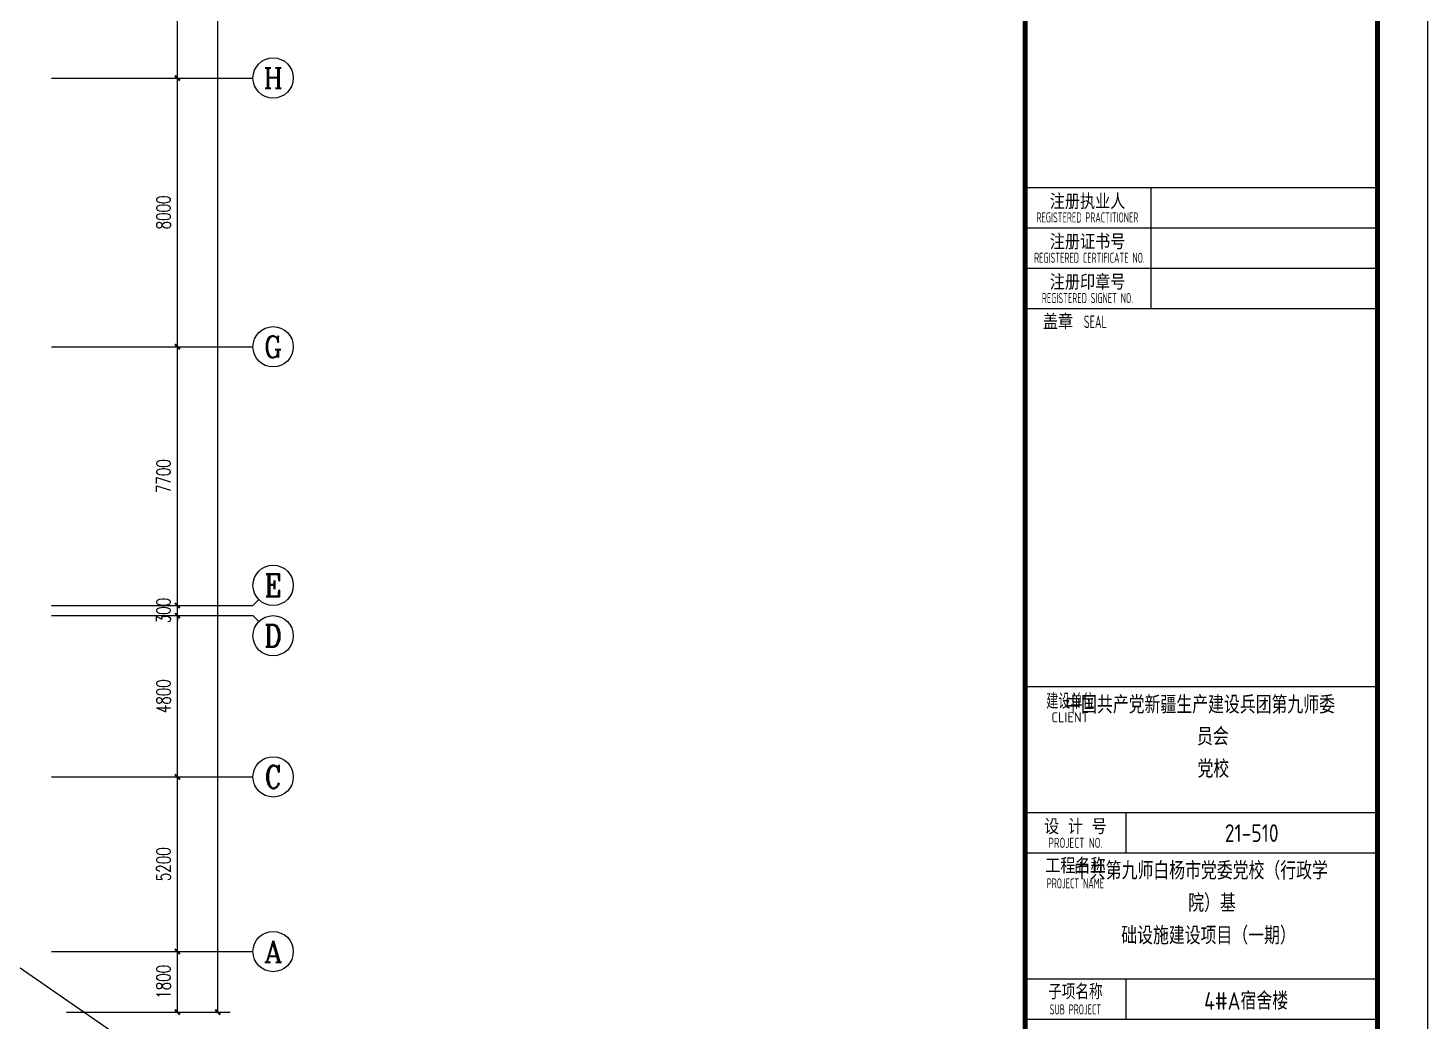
# Model space of a CAD drawing. Extents: x 1725663 to 4653551, y -550461 to 248782.
# Drawn here: x 2394443 to 2436134, y -527132 to -497548 of the extents above; entities that cross this region are included whole.
import ezdxf
from ezdxf.enums import TextEntityAlignment as Align

# ---------------------------------------------------------------- set-up
doc = ezdxf.new("R2010")
doc.units = 0
doc.header["$LTSCALE"] = 1000
for name, color, linetype in [('0-底图', 7, 'Continuous'), ('AXIS', 3, 'Continuous'), ('AXIS_TEXT', 7, 'Continuous'), ('BTTK', 7, 'Continuous'), ('PUB_TITLE', 4, 'Continuous')]:
    doc.layers.add(name, color=color, linetype=linetype)
doc.styles.add('_TCH_AXIS', font='COMPLEX', dxfattribs={"bigfont": 'GBCBIG'})
doc.styles.add('A_DIM_T3', font='SIMPLEX', dxfattribs={"width": 0.7, "bigfont": 'HZ'})
doc.styles.add('COMPLEX', font='COMPLEX')
doc.styles.add('HZ(TK)', font='geniso.shx', dxfattribs={"width": 0.9, "bigfont": 'hztxt.shx'})
doc.dimstyles.new('_TCH_ARCH&&150', dxfattribs={"dimtxt": 420, "dimasz": 150, "dimexe": 375, "dimexo": 450, "dimgap": 202.5, "dimtad": 1, "dimdec": 0, "dimzin": 0, "dimdsep": 46, "dimtxsty": 'A_DIM_T3', "dimblk": 'ARCHTICK', "dimcen": 0.09, "dimclrt": 7, "dimazin": 2, "dimtfac": 1, "dimtdec": 0, "dimtix": 1, "dimtmove": 2, "dimatfit": 3, "dimfxl": 150, "dimtolj": 1, "dimtzin": 0, "dimarcsym": 0})

# ---------------------------------------------------------------- blocks, each defined once
blk = doc.blocks.new('vhtemplate_2020年新竖式图框_A0')
at = {"layer": 'BTTK'}
for p, q in [((1179, 321.01), (1109, 321.01)), ((1134, 321.01), (1134, 297.01)), ((1179, 313.01), (1109, 313.01)), ((1179, 305.01), (1109, 305.01)), ((1179, 305.01), (1109, 305.01)), ((1134, 305.01), (1134, 297.01)), ((1179, 297.01), (1109, 297.01)), ((1179, 222), (1109, 222)), ((1179, 197), (1109, 197)), ((1129, 197), (1129, 189)), ((1179, 189), (1109, 189)), ((1179, 164), (1109, 164)), ((1109, 164), (1109, 156)), ((1129, 164), (1129, 156)), ((1179, 156), (1109, 156))]:
    blk.add_line(p, q, dxfattribs=at)
at = {"layer": 'PUB_TITLE', "color": 7}
blk.add_lwpolyline([(0, 0), (1189, 0), (1189, 841), (0, 841)], close=True, dxfattribs=at)
at = {"layer": 'PUB_TITLE', "const_width": 1}
blk.add_lwpolyline([(25, 10), (1179, 10), (1179, 831), (25, 831)], close=True, dxfattribs=at)
blk.add_lwpolyline([(1109, 10), (1109, 831)], dxfattribs=at)
at = {"layer": 'BTTK', "style": 'HZ(TK)'}
for s, height, p in [('注册执业人', 3, (1121.42, 318.32)), ('注册证书号', 3, (1121.42, 310.32)), ('注册印章号', 3, (1121.42, 302.32)), ('CLIENT', 2, (1117.95, 215.99)), ('设 计 号', 3, (1119, 194.28)), ('工程名称', 3, (1119, 186.52))]:
    blk.add_text(s, height=height, dxfattribs=at).set_placement(p, align=Align.MIDDLE_CENTER)
for s, height, width, p in [('REGISTERED PRACTITIONER', 2, 0.65, (1121.39, 315.16)), ('REGISTERED CERTIFICATE NO.', 2, 0.65, (1121.78, 307.16)), ('REGISTERED SIGNET NO.', 2, 0.65, (1121.39, 299.16)), ('建设单位', 3, 0.8, (1118.01, 219.17)), ('PROJECT NO.', 2, 0.75, (1119, 191.07)), ('PROJECT NAME', 2, 0.65, (1119, 183.03)), ('子项名称', 3, 0.9, (1119, 161.52)), ('SUB PROJECT', 2, 0.65, (1119, 158.01))]:
    blk.add_text(s, height=height, dxfattribs=dict(at, width=width)).set_placement(p, align=Align.MIDDLE_CENTER)
at = {"layer": 'BTTK', "color": 1, "style": 'HZ(TK)'}
blk.add_text('盖章  ', height=3, dxfattribs=at).set_placement((1117.25, 294.46), align=Align.MIDDLE_CENTER)
at = {"layer": 'BTTK', "color": 1, "style": 'HZ(TK)', "width": 0.65}
blk.add_text('SEAL', height=2.5, dxfattribs=at).set_placement((1122.96, 294.46), align=Align.MIDDLE_CENTER)
at = {"layer": 'BTTK', "color": 4, "style": 'HZ(TK)', "width": 0.9}
for tag, p in [('合作单位', (1144, 743.5)), ('建设单位', (1144, 209.5)), ('工程名称', (1144, 176.5)), ('子项名称', (1154, 160)), ('图纸名称', (1144, 141))]:
    blk.add_attdef(tag, text='', height=3.5, dxfattribs=at).set_placement(p, align=Align.MIDDLE_CENTER)
for tag, p in [('注册证书号', (1156.5, 309.01)), ('注册印章号', (1156.5, 301.01)), ('设计号', (1154, 193)), ('图别', (1137.75, 34)), ('图号', (1170.25, 34)), ('版本号', (1137.75, 26)), ('日期', (1170.25, 26))]:
    blk.add_attdef(tag, text='', height=3.5, dxfattribs=at).set_placement(p, align=Align.MIDDLE)
blk = doc.blocks.new('_ArchTick')
at = {"color": 0, "linetype": 'ByBlock', "const_width": 0.4}
blk.add_lwpolyline([(-0.5, -0.5), (0.5, 0.5)], dxfattribs=at)
blk = doc.blocks.new('*D1066')
at = {"layer": 'AXIS', "color": 0, "lineweight": -2, "transparency": 16777216}
for p, q in [((1606457, -366104), (1611332, -366104)), ((1610957, -445704), (1610957, -366104)), ((1606457, -445704), (1611332, -445704))]:
    blk.add_line(p, q, dxfattribs=at)
at = {"layer": 'Defpoints', "color": 0, "transparency": 16777216}
for p in [(1606007, -366104), (1610957, -366104), (1606007, -445704)]:
    blk.add_point(p, dxfattribs=at)
at = {"layer": 'AXIS', "color": 0, "lineweight": -2, "transparency": 16777216, "xscale": 150, "yscale": 150, "zscale": 150}
for p, rotation in [((1610957, -366104), 90), ((1610957, -445704), 270)]:
    blk.add_blockref('_ArchTick', p, dxfattribs=dict(at, rotation=rotation))
at = {"layer": 'AXIS', "color": 7, "transparency": 16777216, "insert": (1610544, -405904), "char_height": 420, "attachment_point": 5, "rotation": 90, "style": 'A_DIM_T3'}
blk.add_mtext('\\A1;79600', dxfattribs=at)
blk = doc.blocks.new('*D1067')
at = {"layer": 'AXIS', "color": 0, "lineweight": -2, "transparency": 16777216}
for p, q in [((1606457, -443904), (1610132, -443904)), ((1609757, -445704), (1609757, -443904)), ((1606457, -445704), (1610132, -445704))]:
    blk.add_line(p, q, dxfattribs=at)
at = {"layer": 'Defpoints', "color": 0, "transparency": 16777216}
for p in [(1606007, -443904), (1609757, -443904), (1606007, -445704)]:
    blk.add_point(p, dxfattribs=at)
at = {"layer": 'AXIS', "color": 0, "lineweight": -2, "transparency": 16777216, "xscale": 150, "yscale": 150, "zscale": 150}
for p, rotation in [((1609757, -443904), 90), ((1609757, -445704), 270)]:
    blk.add_blockref('_ArchTick', p, dxfattribs=dict(at, rotation=rotation))
at = {"layer": 'AXIS', "color": 7, "transparency": 16777216, "insert": (1609344, -444804), "char_height": 420, "attachment_point": 5, "rotation": 90, "style": 'A_DIM_T3'}
blk.add_mtext('\\A1;1800', dxfattribs=at)
blk = doc.blocks.new('*D1068')
at = {"layer": 'AXIS', "color": 0, "lineweight": -2, "transparency": 16777216}
for p, q in [((1606457, -438704), (1610132, -438704)), ((1609757, -443904), (1609757, -438704)), ((1606457, -443904), (1610132, -443904))]:
    blk.add_line(p, q, dxfattribs=at)
at = {"layer": 'Defpoints', "color": 0, "transparency": 16777216}
for p in [(1606007, -438704), (1609757, -438704), (1606007, -443904)]:
    blk.add_point(p, dxfattribs=at)
at = {"layer": 'AXIS', "color": 0, "lineweight": -2, "transparency": 16777216, "xscale": 150, "yscale": 150, "zscale": 150}
for p, rotation in [((1609757, -438704), 90), ((1609757, -443904), 270)]:
    blk.add_blockref('_ArchTick', p, dxfattribs=dict(at, rotation=rotation))
at = {"layer": 'AXIS', "color": 7, "transparency": 16777216, "insert": (1609344, -441304), "char_height": 420, "attachment_point": 5, "rotation": 90, "style": 'A_DIM_T3'}
blk.add_mtext('\\A1;5200', dxfattribs=at)
blk = doc.blocks.new('*D1069')
at = {"layer": 'AXIS', "color": 0, "lineweight": -2, "transparency": 16777216}
for p, q in [((1606457, -433904), (1610132, -433904)), ((1609757, -438704), (1609757, -433904)), ((1606457, -438704), (1610132, -438704))]:
    blk.add_line(p, q, dxfattribs=at)
at = {"layer": 'Defpoints', "color": 0, "transparency": 16777216}
for p in [(1606007, -433904), (1609757, -433904), (1606007, -438704)]:
    blk.add_point(p, dxfattribs=at)
at = {"layer": 'AXIS', "color": 0, "lineweight": -2, "transparency": 16777216, "xscale": 150, "yscale": 150, "zscale": 150}
for p, rotation in [((1609757, -433904), 90), ((1609757, -438704), 270)]:
    blk.add_blockref('_ArchTick', p, dxfattribs=dict(at, rotation=rotation))
at = {"layer": 'AXIS', "color": 7, "transparency": 16777216, "insert": (1609344, -436304), "char_height": 420, "attachment_point": 5, "rotation": 90, "style": 'A_DIM_T3'}
blk.add_mtext('\\A1;4800', dxfattribs=at)
blk = doc.blocks.new('*D1070')
at = {"layer": 'AXIS', "color": 0, "lineweight": -2, "transparency": 16777216}
for p, q in [((1609757, -433604), (1609757, -433454)), ((1606457, -433604), (1610132, -433604)), ((1606457, -433904), (1610132, -433904)), ((1609757, -433904), (1609757, -433604)), ((1609757, -433904), (1609757, -434054))]:
    blk.add_line(p, q, dxfattribs=at)
at = {"layer": 'Defpoints', "color": 0, "transparency": 16777216}
for p in [(1606007, -433604), (1606007, -433904), (1609757, -433604)]:
    blk.add_point(p, dxfattribs=at)
at = {"layer": 'AXIS', "color": 0, "lineweight": -2, "transparency": 16777216, "xscale": 150, "yscale": 150, "zscale": 150}
for p, rotation in [((1609757, -433604), 270), ((1609757, -433904), 90)]:
    blk.add_blockref('_ArchTick', p, dxfattribs=dict(at, rotation=rotation))
at = {"layer": 'AXIS', "color": 7, "transparency": 16777216, "insert": (1609344, -433754), "char_height": 420, "attachment_point": 5, "rotation": 90, "style": 'A_DIM_T3'}
blk.add_mtext('\\A1;300', dxfattribs=at)
blk = doc.blocks.new('*D1071')
at = {"layer": 'AXIS', "color": 0, "lineweight": -2, "transparency": 16777216}
for p, q in [((1606457, -425904), (1610132, -425904)), ((1609757, -433604), (1609757, -425904)), ((1606457, -433604), (1610132, -433604))]:
    blk.add_line(p, q, dxfattribs=at)
at = {"layer": 'Defpoints', "color": 0, "transparency": 16777216}
for p in [(1606007, -425904), (1609757, -425904), (1606007, -433604)]:
    blk.add_point(p, dxfattribs=at)
at = {"layer": 'AXIS', "color": 0, "lineweight": -2, "transparency": 16777216, "xscale": 150, "yscale": 150, "zscale": 150}
for p, rotation in [((1609757, -425904), 90), ((1609757, -433604), 270)]:
    blk.add_blockref('_ArchTick', p, dxfattribs=dict(at, rotation=rotation))
at = {"layer": 'AXIS', "color": 7, "transparency": 16777216, "insert": (1609344, -429754), "char_height": 420, "attachment_point": 5, "rotation": 90, "style": 'A_DIM_T3'}
blk.add_mtext('\\A1;7700', dxfattribs=at)
blk = doc.blocks.new('*D1072')
at = {"layer": 'AXIS', "color": 0, "lineweight": -2, "transparency": 16777216}
for p, q in [((1606457, -417904), (1610132, -417904)), ((1609757, -425904), (1609757, -417904)), ((1606457, -425904), (1610132, -425904))]:
    blk.add_line(p, q, dxfattribs=at)
at = {"layer": 'Defpoints', "color": 0, "transparency": 16777216}
for p in [(1606007, -417904), (1609757, -417904), (1606007, -425904)]:
    blk.add_point(p, dxfattribs=at)
at = {"layer": 'AXIS', "color": 0, "lineweight": -2, "transparency": 16777216, "xscale": 150, "yscale": 150, "zscale": 150}
for p, rotation in [((1609757, -417904), 90), ((1609757, -425904), 270)]:
    blk.add_blockref('_ArchTick', p, dxfattribs=dict(at, rotation=rotation))
at = {"layer": 'AXIS', "color": 7, "transparency": 16777216, "insert": (1609344, -421904), "char_height": 420, "attachment_point": 5, "rotation": 90, "style": 'A_DIM_T3'}
blk.add_mtext('\\A1;8000', dxfattribs=at)
blk = doc.blocks.new('*D1073')
at = {"layer": 'AXIS', "color": 0, "lineweight": -2, "transparency": 16777216}
for p, q in [((1606457, -409904), (1610132, -409904)), ((1609757, -417904), (1609757, -409904)), ((1606457, -417904), (1610132, -417904))]:
    blk.add_line(p, q, dxfattribs=at)
at = {"layer": 'Defpoints', "color": 0, "transparency": 16777216}
for p in [(1606007, -409904), (1609757, -409904), (1606007, -417904)]:
    blk.add_point(p, dxfattribs=at)
at = {"layer": 'AXIS', "color": 0, "lineweight": -2, "transparency": 16777216, "xscale": 150, "yscale": 150, "zscale": 150}
for p, rotation in [((1609757, -409904), 90), ((1609757, -417904), 270)]:
    blk.add_blockref('_ArchTick', p, dxfattribs=dict(at, rotation=rotation))
at = {"layer": 'AXIS', "color": 7, "transparency": 16777216, "insert": (1609344, -413904), "char_height": 420, "attachment_point": 5, "rotation": 90, "style": 'A_DIM_T3'}
blk.add_mtext('\\A1;8000', dxfattribs=at)
blk = doc.blocks.new('*D1130')
at = {"layer": 'AXIS', "color": 0, "lineweight": -2, "transparency": 16777216}
for p, q in [((1606457, -366104), (1611332, -366104)), ((1610957, -445704), (1610957, -366104)), ((1606457, -445704), (1611332, -445704))]:
    blk.add_line(p, q, dxfattribs=at)
at = {"layer": 'Defpoints', "color": 0, "transparency": 16777216}
for p in [(1606007, -366104), (1610957, -366104), (1606007, -445704)]:
    blk.add_point(p, dxfattribs=at)
at = {"layer": 'AXIS', "color": 0, "lineweight": -2, "transparency": 16777216, "xscale": 150, "yscale": 150, "zscale": 150}
for p, rotation in [((1610957, -366104), 90), ((1610957, -445704), 270)]:
    blk.add_blockref('_ArchTick', p, dxfattribs=dict(at, rotation=rotation))
at = {"layer": 'AXIS', "color": 7, "transparency": 16777216, "insert": (1610544, -405904), "char_height": 420, "attachment_point": 5, "rotation": 90, "style": 'A_DIM_T3'}
blk.add_mtext('\\A1;79600', dxfattribs=at)
blk = doc.blocks.new('*D1131')
at = {"layer": 'AXIS', "color": 0, "lineweight": -2, "transparency": 16777216}
for p, q in [((1606457, -443904), (1610132, -443904)), ((1609757, -445704), (1609757, -443904)), ((1606457, -445704), (1610132, -445704))]:
    blk.add_line(p, q, dxfattribs=at)
at = {"layer": 'Defpoints', "color": 0, "transparency": 16777216}
for p in [(1606007, -443904), (1609757, -443904), (1606007, -445704)]:
    blk.add_point(p, dxfattribs=at)
at = {"layer": 'AXIS', "color": 0, "lineweight": -2, "transparency": 16777216, "xscale": 150, "yscale": 150, "zscale": 150}
for p, rotation in [((1609757, -443904), 90), ((1609757, -445704), 270)]:
    blk.add_blockref('_ArchTick', p, dxfattribs=dict(at, rotation=rotation))
at = {"layer": 'AXIS', "color": 7, "transparency": 16777216, "insert": (1609344, -444804), "char_height": 420, "attachment_point": 5, "rotation": 90, "style": 'A_DIM_T3'}
blk.add_mtext('\\A1;1800', dxfattribs=at)
blk = doc.blocks.new('*D1132')
at = {"layer": 'AXIS', "color": 0, "lineweight": -2, "transparency": 16777216}
for p, q in [((1606457, -438704), (1610132, -438704)), ((1609757, -443904), (1609757, -438704)), ((1606457, -443904), (1610132, -443904))]:
    blk.add_line(p, q, dxfattribs=at)
at = {"layer": 'Defpoints', "color": 0, "transparency": 16777216}
for p in [(1606007, -438704), (1609757, -438704), (1606007, -443904)]:
    blk.add_point(p, dxfattribs=at)
at = {"layer": 'AXIS', "color": 0, "lineweight": -2, "transparency": 16777216, "xscale": 150, "yscale": 150, "zscale": 150}
for p, rotation in [((1609757, -438704), 90), ((1609757, -443904), 270)]:
    blk.add_blockref('_ArchTick', p, dxfattribs=dict(at, rotation=rotation))
at = {"layer": 'AXIS', "color": 7, "transparency": 16777216, "insert": (1609344, -441304), "char_height": 420, "attachment_point": 5, "rotation": 90, "style": 'A_DIM_T3'}
blk.add_mtext('\\A1;5200', dxfattribs=at)
blk = doc.blocks.new('*D1133')
at = {"layer": 'AXIS', "color": 0, "lineweight": -2, "transparency": 16777216}
for p, q in [((1606457, -433904), (1610132, -433904)), ((1609757, -438704), (1609757, -433904)), ((1606457, -438704), (1610132, -438704))]:
    blk.add_line(p, q, dxfattribs=at)
at = {"layer": 'Defpoints', "color": 0, "transparency": 16777216}
for p in [(1606007, -433904), (1609757, -433904), (1606007, -438704)]:
    blk.add_point(p, dxfattribs=at)
at = {"layer": 'AXIS', "color": 0, "lineweight": -2, "transparency": 16777216, "xscale": 150, "yscale": 150, "zscale": 150}
for p, rotation in [((1609757, -433904), 90), ((1609757, -438704), 270)]:
    blk.add_blockref('_ArchTick', p, dxfattribs=dict(at, rotation=rotation))
at = {"layer": 'AXIS', "color": 7, "transparency": 16777216, "insert": (1609344, -436304), "char_height": 420, "attachment_point": 5, "rotation": 90, "style": 'A_DIM_T3'}
blk.add_mtext('\\A1;4800', dxfattribs=at)
blk = doc.blocks.new('*D1134')
at = {"layer": 'AXIS', "color": 0, "lineweight": -2, "transparency": 16777216}
for p, q in [((1609757, -433604), (1609757, -433454)), ((1606457, -433604), (1610132, -433604)), ((1606457, -433904), (1610132, -433904)), ((1609757, -433904), (1609757, -433604)), ((1609757, -433904), (1609757, -434054))]:
    blk.add_line(p, q, dxfattribs=at)
at = {"layer": 'Defpoints', "color": 0, "transparency": 16777216}
for p in [(1606007, -433604), (1606007, -433904), (1609757, -433604)]:
    blk.add_point(p, dxfattribs=at)
at = {"layer": 'AXIS', "color": 0, "lineweight": -2, "transparency": 16777216, "xscale": 150, "yscale": 150, "zscale": 150}
for p, rotation in [((1609757, -433604), 270), ((1609757, -433904), 90)]:
    blk.add_blockref('_ArchTick', p, dxfattribs=dict(at, rotation=rotation))
at = {"layer": 'AXIS', "color": 7, "transparency": 16777216, "insert": (1609344, -433754), "char_height": 420, "attachment_point": 5, "rotation": 90, "style": 'A_DIM_T3'}
blk.add_mtext('\\A1;300', dxfattribs=at)
blk = doc.blocks.new('*D1135')
at = {"layer": 'AXIS', "color": 0, "lineweight": -2, "transparency": 16777216}
for p, q in [((1606457, -425904), (1610132, -425904)), ((1609757, -433604), (1609757, -425904)), ((1606457, -433604), (1610132, -433604))]:
    blk.add_line(p, q, dxfattribs=at)
at = {"layer": 'Defpoints', "color": 0, "transparency": 16777216}
for p in [(1606007, -425904), (1609757, -425904), (1606007, -433604)]:
    blk.add_point(p, dxfattribs=at)
at = {"layer": 'AXIS', "color": 0, "lineweight": -2, "transparency": 16777216, "xscale": 150, "yscale": 150, "zscale": 150}
for p, rotation in [((1609757, -425904), 90), ((1609757, -433604), 270)]:
    blk.add_blockref('_ArchTick', p, dxfattribs=dict(at, rotation=rotation))
at = {"layer": 'AXIS', "color": 7, "transparency": 16777216, "insert": (1609344, -429754), "char_height": 420, "attachment_point": 5, "rotation": 90, "style": 'A_DIM_T3'}
blk.add_mtext('\\A1;7700', dxfattribs=at)
blk = doc.blocks.new('*D1136')
at = {"layer": 'AXIS', "color": 0, "lineweight": -2, "transparency": 16777216}
for p, q in [((1606457, -417904), (1610132, -417904)), ((1609757, -425904), (1609757, -417904)), ((1606457, -425904), (1610132, -425904))]:
    blk.add_line(p, q, dxfattribs=at)
at = {"layer": 'Defpoints', "color": 0, "transparency": 16777216}
for p in [(1606007, -417904), (1609757, -417904), (1606007, -425904)]:
    blk.add_point(p, dxfattribs=at)
at = {"layer": 'AXIS', "color": 0, "lineweight": -2, "transparency": 16777216, "xscale": 150, "yscale": 150, "zscale": 150}
for p, rotation in [((1609757, -417904), 90), ((1609757, -425904), 270)]:
    blk.add_blockref('_ArchTick', p, dxfattribs=dict(at, rotation=rotation))
at = {"layer": 'AXIS', "color": 7, "transparency": 16777216, "insert": (1609344, -421904), "char_height": 420, "attachment_point": 5, "rotation": 90, "style": 'A_DIM_T3'}
blk.add_mtext('\\A1;8000', dxfattribs=at)
blk = doc.blocks.new('*D1137')
at = {"layer": 'AXIS', "color": 0, "lineweight": -2, "transparency": 16777216}
for p, q in [((1606457, -409904), (1610132, -409904)), ((1609757, -417904), (1609757, -409904)), ((1606457, -417904), (1610132, -417904))]:
    blk.add_line(p, q, dxfattribs=at)
at = {"layer": 'Defpoints', "color": 0, "transparency": 16777216}
for p in [(1606007, -409904), (1609757, -409904), (1606007, -417904)]:
    blk.add_point(p, dxfattribs=at)
at = {"layer": 'AXIS', "color": 0, "lineweight": -2, "transparency": 16777216, "xscale": 150, "yscale": 150, "zscale": 150}
for p, rotation in [((1609757, -409904), 90), ((1609757, -417904), 270)]:
    blk.add_blockref('_ArchTick', p, dxfattribs=dict(at, rotation=rotation))
at = {"layer": 'AXIS', "color": 7, "transparency": 16777216, "insert": (1609344, -413904), "char_height": 420, "attachment_point": 5, "rotation": 90, "style": 'A_DIM_T3'}
blk.add_mtext('\\A1;8000', dxfattribs=at)
blk = doc.blocks.new('_AXISO')
blk.add_circle((0, 0), 0.5)
at = {"layer": 'AXIS_TEXT', "style": 'COMPLEX', "width": 1.041667}
blk.add_attdef('A', text='', height=0.56, dxfattribs=at).set_placement((-0.25, -0.28), (0.25, -0.28), align=Align.FIT)
blk = doc.blocks.new('*D1194')
at = {"layer": 'AXIS', "color": 0, "lineweight": -2, "transparency": 16777216}
for p, q in [((1606457, -366104), (1611332, -366104)), ((1610957, -445704), (1610957, -366104)), ((1606457, -445704), (1611332, -445704))]:
    blk.add_line(p, q, dxfattribs=at)
at = {"layer": 'Defpoints', "color": 0, "transparency": 16777216}
for p in [(1606007, -366104), (1610957, -366104), (1606007, -445704)]:
    blk.add_point(p, dxfattribs=at)
at = {"layer": 'AXIS', "color": 0, "lineweight": -2, "transparency": 16777216, "xscale": 150, "yscale": 150, "zscale": 150}
for p, rotation in [((1610957, -366104), 90), ((1610957, -445704), 270)]:
    blk.add_blockref('_ArchTick', p, dxfattribs=dict(at, rotation=rotation))
at = {"layer": 'AXIS', "color": 7, "transparency": 16777216, "insert": (1610544, -405904), "char_height": 420, "attachment_point": 5, "rotation": 90, "style": 'A_DIM_T3'}
blk.add_mtext('\\A1;79600', dxfattribs=at)
blk = doc.blocks.new('*D1195')
at = {"layer": 'AXIS', "color": 0, "lineweight": -2, "transparency": 16777216}
for p, q in [((1606457, -443904), (1610132, -443904)), ((1609757, -445704), (1609757, -443904)), ((1606457, -445704), (1610132, -445704))]:
    blk.add_line(p, q, dxfattribs=at)
at = {"layer": 'Defpoints', "color": 0, "transparency": 16777216}
for p in [(1606007, -443904), (1609757, -443904), (1606007, -445704)]:
    blk.add_point(p, dxfattribs=at)
at = {"layer": 'AXIS', "color": 0, "lineweight": -2, "transparency": 16777216, "xscale": 150, "yscale": 150, "zscale": 150}
for p, rotation in [((1609757, -443904), 90), ((1609757, -445704), 270)]:
    blk.add_blockref('_ArchTick', p, dxfattribs=dict(at, rotation=rotation))
at = {"layer": 'AXIS', "color": 7, "transparency": 16777216, "insert": (1609344, -444804), "char_height": 420, "attachment_point": 5, "rotation": 90, "style": 'A_DIM_T3'}
blk.add_mtext('\\A1;1800', dxfattribs=at)
blk = doc.blocks.new('*D1196')
at = {"layer": 'AXIS', "color": 0, "lineweight": -2, "transparency": 16777216}
for p, q in [((1606457, -438704), (1610132, -438704)), ((1609757, -443904), (1609757, -438704)), ((1606457, -443904), (1610132, -443904))]:
    blk.add_line(p, q, dxfattribs=at)
at = {"layer": 'Defpoints', "color": 0, "transparency": 16777216}
for p in [(1606007, -438704), (1609757, -438704), (1606007, -443904)]:
    blk.add_point(p, dxfattribs=at)
at = {"layer": 'AXIS', "color": 0, "lineweight": -2, "transparency": 16777216, "xscale": 150, "yscale": 150, "zscale": 150}
for p, rotation in [((1609757, -438704), 90), ((1609757, -443904), 270)]:
    blk.add_blockref('_ArchTick', p, dxfattribs=dict(at, rotation=rotation))
at = {"layer": 'AXIS', "color": 7, "transparency": 16777216, "insert": (1609344, -441304), "char_height": 420, "attachment_point": 5, "rotation": 90, "style": 'A_DIM_T3'}
blk.add_mtext('\\A1;5200', dxfattribs=at)
blk = doc.blocks.new('*D1197')
at = {"layer": 'AXIS', "color": 0, "lineweight": -2, "transparency": 16777216}
for p, q in [((1606457, -433904), (1610132, -433904)), ((1609757, -438704), (1609757, -433904)), ((1606457, -438704), (1610132, -438704))]:
    blk.add_line(p, q, dxfattribs=at)
at = {"layer": 'Defpoints', "color": 0, "transparency": 16777216}
for p in [(1606007, -433904), (1609757, -433904), (1606007, -438704)]:
    blk.add_point(p, dxfattribs=at)
at = {"layer": 'AXIS', "color": 0, "lineweight": -2, "transparency": 16777216, "xscale": 150, "yscale": 150, "zscale": 150}
for p, rotation in [((1609757, -433904), 90), ((1609757, -438704), 270)]:
    blk.add_blockref('_ArchTick', p, dxfattribs=dict(at, rotation=rotation))
at = {"layer": 'AXIS', "color": 7, "transparency": 16777216, "insert": (1609344, -436304), "char_height": 420, "attachment_point": 5, "rotation": 90, "style": 'A_DIM_T3'}
blk.add_mtext('\\A1;4800', dxfattribs=at)
blk = doc.blocks.new('*D1198')
at = {"layer": 'AXIS', "color": 0, "lineweight": -2, "transparency": 16777216}
for p, q in [((1609757, -433604), (1609757, -433454)), ((1606457, -433604), (1610132, -433604)), ((1606457, -433904), (1610132, -433904)), ((1609757, -433904), (1609757, -433604)), ((1609757, -433904), (1609757, -434054))]:
    blk.add_line(p, q, dxfattribs=at)
at = {"layer": 'Defpoints', "color": 0, "transparency": 16777216}
for p in [(1606007, -433604), (1606007, -433904), (1609757, -433604)]:
    blk.add_point(p, dxfattribs=at)
at = {"layer": 'AXIS', "color": 0, "lineweight": -2, "transparency": 16777216, "xscale": 150, "yscale": 150, "zscale": 150}
for p, rotation in [((1609757, -433604), 270), ((1609757, -433904), 90)]:
    blk.add_blockref('_ArchTick', p, dxfattribs=dict(at, rotation=rotation))
at = {"layer": 'AXIS', "color": 7, "transparency": 16777216, "insert": (1609344, -433754), "char_height": 420, "attachment_point": 5, "rotation": 90, "style": 'A_DIM_T3'}
blk.add_mtext('\\A1;300', dxfattribs=at)
blk = doc.blocks.new('*D1199')
at = {"layer": 'AXIS', "color": 0, "lineweight": -2, "transparency": 16777216}
for p, q in [((1606457, -425904), (1610132, -425904)), ((1609757, -433604), (1609757, -425904)), ((1606457, -433604), (1610132, -433604))]:
    blk.add_line(p, q, dxfattribs=at)
at = {"layer": 'Defpoints', "color": 0, "transparency": 16777216}
for p in [(1606007, -425904), (1609757, -425904), (1606007, -433604)]:
    blk.add_point(p, dxfattribs=at)
at = {"layer": 'AXIS', "color": 0, "lineweight": -2, "transparency": 16777216, "xscale": 150, "yscale": 150, "zscale": 150}
for p, rotation in [((1609757, -425904), 90), ((1609757, -433604), 270)]:
    blk.add_blockref('_ArchTick', p, dxfattribs=dict(at, rotation=rotation))
at = {"layer": 'AXIS', "color": 7, "transparency": 16777216, "insert": (1609344, -429754), "char_height": 420, "attachment_point": 5, "rotation": 90, "style": 'A_DIM_T3'}
blk.add_mtext('\\A1;7700', dxfattribs=at)
blk = doc.blocks.new('*D1200')
at = {"layer": 'AXIS', "color": 0, "lineweight": -2, "transparency": 16777216}
for p, q in [((1606457, -417904), (1610132, -417904)), ((1609757, -425904), (1609757, -417904)), ((1606457, -425904), (1610132, -425904))]:
    blk.add_line(p, q, dxfattribs=at)
at = {"layer": 'Defpoints', "color": 0, "transparency": 16777216}
for p in [(1606007, -417904), (1609757, -417904), (1606007, -425904)]:
    blk.add_point(p, dxfattribs=at)
at = {"layer": 'AXIS', "color": 0, "lineweight": -2, "transparency": 16777216, "xscale": 150, "yscale": 150, "zscale": 150}
for p, rotation in [((1609757, -417904), 90), ((1609757, -425904), 270)]:
    blk.add_blockref('_ArchTick', p, dxfattribs=dict(at, rotation=rotation))
at = {"layer": 'AXIS', "color": 7, "transparency": 16777216, "insert": (1609344, -421904), "char_height": 420, "attachment_point": 5, "rotation": 90, "style": 'A_DIM_T3'}
blk.add_mtext('\\A1;8000', dxfattribs=at)
blk = doc.blocks.new('*D1201')
at = {"layer": 'AXIS', "color": 0, "lineweight": -2, "transparency": 16777216}
for p, q in [((1606457, -409904), (1610132, -409904)), ((1609757, -417904), (1609757, -409904)), ((1606457, -417904), (1610132, -417904))]:
    blk.add_line(p, q, dxfattribs=at)
at = {"layer": 'Defpoints', "color": 0, "transparency": 16777216}
for p in [(1606007, -409904), (1609757, -409904), (1606007, -417904)]:
    blk.add_point(p, dxfattribs=at)
at = {"layer": 'AXIS', "color": 0, "lineweight": -2, "transparency": 16777216, "xscale": 150, "yscale": 150, "zscale": 150}
for p, rotation in [((1609757, -409904), 90), ((1609757, -417904), 270)]:
    blk.add_blockref('_ArchTick', p, dxfattribs=dict(at, rotation=rotation))
at = {"layer": 'AXIS', "color": 7, "transparency": 16777216, "insert": (1609344, -413904), "char_height": 420, "attachment_point": 5, "rotation": 90, "style": 'A_DIM_T3'}
blk.add_mtext('\\A1;8000', dxfattribs=at)
blk = doc.blocks.new('gkhkjk')
at = {"layer": 'AXIS'}
for p, q in [((1606007, -417903.8), (1612007, -417903.8)), ((1606007, -425903.8), (1612007, -425903.8)), ((1612182.7, -433428.1), (1612007, -433603.8)), ((1606007, -433603.8), (1612007, -433603.8)), ((1606007, -433903.8), (1612007, -433903.8)), ((1612182.7, -434079.6), (1612007, -433903.8)), ((1606007, -438703.8), (1612007, -438703.8)), ((1606007, -443903.8), (1612007, -443903.8))]:
    blk.add_line(p, q, dxfattribs=at)
ref = blk.add_blockref('_AXISO', (1612607, -417903.8), dxfattribs=dict(at, xscale=1200, yscale=1200, zscale=1200))
ref.add_attrib('A', 'H', dxfattribs={"layer": 'AXIS_TEXT', "height": 608.3, "style": '_TCH_AXIS'}).set_placement((1612317.3, -418208), (1612896.6, -418208), align=Align.FIT)
ref = blk.add_blockref('_AXISO', (1612607, -425903.8), dxfattribs=dict(at, xscale=1200, yscale=1200, zscale=1200))
ref.add_attrib('A', 'G', dxfattribs={"layer": 'AXIS_TEXT', "height": 637.8, "style": '_TCH_AXIS'}).set_placement((1612333.7, -426222.7), (1612880.3, -426222.7), align=Align.FIT)
ref = blk.add_blockref('_AXISO', (1612607, -433003.8), dxfattribs=dict(at, xscale=1200, yscale=1200, zscale=1200))
ref.add_attrib('A', 'E', dxfattribs={"layer": 'AXIS_TEXT', "height": 668.2, "style": '_TCH_AXIS'}).set_placement((1612352.5, -433337.9), (1612861.5, -433337.9), align=Align.FIT)
ref = blk.add_blockref('_AXISO', (1612607, -434503.8), dxfattribs=dict(at, xscale=1200, yscale=1200, zscale=1200))
ref.add_attrib('A', 'D', dxfattribs={"layer": 'AXIS_TEXT', "height": 652.9, "style": '_TCH_AXIS'}).set_placement((1612342.7, -434830.3), (1612871.3, -434830.3), align=Align.FIT)
ref = blk.add_blockref('_AXISO', (1612607, -438703.8), dxfattribs=dict(at, xscale=1200, yscale=1200, zscale=1200))
ref.add_attrib('A', 'C', dxfattribs={"layer": 'AXIS_TEXT', "height": 683.5, "style": '_TCH_AXIS'}).set_placement((1612362.9, -439045.6), (1612851.1, -439045.6), align=Align.FIT)
ref = blk.add_blockref('_AXISO', (1612607, -443903.8), dxfattribs=dict(at, xscale=1200, yscale=1200, zscale=1200))
ref.add_attrib('A', 'A', dxfattribs={"layer": 'AXIS_TEXT', "height": 637.8, "style": '_TCH_AXIS'}).set_placement((1612333.7, -444222.7), (1612880.3, -444222.7), align=Align.FIT)
for p1, p2, distance, picture, middle in [((1606007, -445703.8), (1606007, -366103.8), -4950, '*D1066', (1610544.5, -405903.8)), ((1606007, -445703.8), (1606007, -366103.8), -4950, '*D1130', (1610544.5, -405903.8)), ((1606007, -445703.8), (1606007, -366103.8), -4950, '*D1194', (1610544.5, -405903.8)), ((1606007, -417903.8), (1606007, -409903.8), -3750, '*D1073', (1609344.5, -413903.8)), ((1606007, -417903.8), (1606007, -409903.8), -3750, '*D1137', (1609344.5, -413903.8)), ((1606007, -417903.8), (1606007, -409903.8), -3750, '*D1201', (1609344.5, -413903.8)), ((1606007, -425903.8), (1606007, -417903.8), -3750, '*D1072', (1609344.5, -421903.8)), ((1606007, -425903.8), (1606007, -417903.8), -3750, '*D1136', (1609344.5, -421903.8)), ((1606007, -425903.8), (1606007, -417903.8), -3750, '*D1200', (1609344.5, -421903.8)), ((1606007, -433603.8), (1606007, -425903.8), -3750, '*D1071', (1609344.5, -429753.8)), ((1606007, -433603.8), (1606007, -425903.8), -3750, '*D1135', (1609344.5, -429753.8)), ((1606007, -433603.8), (1606007, -425903.8), -3750, '*D1199', (1609344.5, -429753.8)), ((1606007, -433903.8), (1606007, -433603.8), -3750, '*D1070', (1609344.5, -433753.8)), ((1606007, -433903.8), (1606007, -433603.8), -3750, '*D1134', (1609344.5, -433753.8)), ((1606007, -433903.8), (1606007, -433603.8), -3750, '*D1198', (1609344.5, -433753.8)), ((1606007, -438703.8), (1606007, -433903.8), -3750, '*D1069', (1609344.5, -436303.8)), ((1606007, -438703.8), (1606007, -433903.8), -3750, '*D1133', (1609344.5, -436303.8)), ((1606007, -438703.8), (1606007, -433903.8), -3750, '*D1197', (1609344.5, -436303.8)), ((1606007, -443903.8), (1606007, -438703.8), -3750, '*D1068', (1609344.5, -441303.8)), ((1606007, -443903.8), (1606007, -438703.8), -3750, '*D1132', (1609344.5, -441303.8)), ((1606007, -443903.8), (1606007, -438703.8), -3750, '*D1196', (1609344.5, -441303.8)), ((1606007, -445703.8), (1606007, -443903.8), -3750, '*D1067', (1609344.5, -444803.8)), ((1606007, -445703.8), (1606007, -443903.8), -3750, '*D1131', (1609344.5, -444803.8)), ((1606007, -445703.8), (1606007, -443903.8), -3750, '*D1195', (1609344.5, -444803.8))]:
    dim = blk.add_aligned_dim(p1=p1, p2=p2, distance=distance, dimstyle='_TCH_ARCH&&150', dxfattribs=at)
    dim.commit()
    dim.dimension.update_dxf_attribs({"geometry": picture, "text_midpoint": middle})

msp = doc.modelspace()

# ---------------------------------------------------------------- linework, layer by layer
at = {"layer": '0-底图'}
msp.add_line((2403311, -531819), (2385393, -519437), dxfattribs=at)

# ---------------------------------------------------------------- block references
ref = msp.add_blockref('vhtemplate_2020年新竖式图框_A0', (2257784, -550461), dxfattribs=dict(at, xscale=150, yscale=150, zscale=150))
ref.add_attrib('建设单位_001', '中国共产党新疆生产建设兵团第九师委', (2425332, -517952), dxfattribs={"layer": 'BTTK', "color": 4, "height": 525, "style": 'HZ(TK)', "width": 0.9})
ref.add_attrib('工程名称_001', '中共第九师白杨市党委党校（行政学', (2425593, -522892), dxfattribs={"layer": 'BTTK', "color": 4, "height": 525, "style": 'HZ(TK)', "width": 0.9})
ref.add_attrib('子项名称_001', '4#A宿舍楼', (2429468, -526769), dxfattribs={"layer": 'BTTK', "color": 4, "height": 525, "style": 'HZ(TK)', "width": 0.9})
ref.add_attrib('设计号', '21-510', dxfattribs={"layer": 'BTTK', "color": 4, "height": 525, "style": 'HZ(TK)', "width": 0.9}).set_placement((2430884, -521511), align=Align.MIDDLE)
ref.add_attrib('建设单位_002', '员会', (2429255, -518900), dxfattribs={"layer": 'BTTK', "color": 4, "height": 525, "style": 'HZ(TK)', "width": 0.9})
ref.add_attrib('建设单位_003', '党校', (2429270, -519862), dxfattribs={"layer": 'BTTK', "color": 4, "height": 525, "style": 'HZ(TK)', "width": 0.9})
ref.add_attrib('工程名称_002', '院）基', (2428994, -523855), dxfattribs={"layer": 'BTTK', "color": 4, "height": 525, "style": 'HZ(TK)', "width": 0.9})
ref.add_attrib('工程名称_003', '础设施建设项目（一期）', (2427000, -524822), dxfattribs={"layer": 'BTTK', "color": 4, "height": 525, "style": 'HZ(TK)', "width": 0.9})
msp.add_blockref('gkhkjk', (789136, -81133), dxfattribs=at)

doc.saveas('drawing.dxf')
